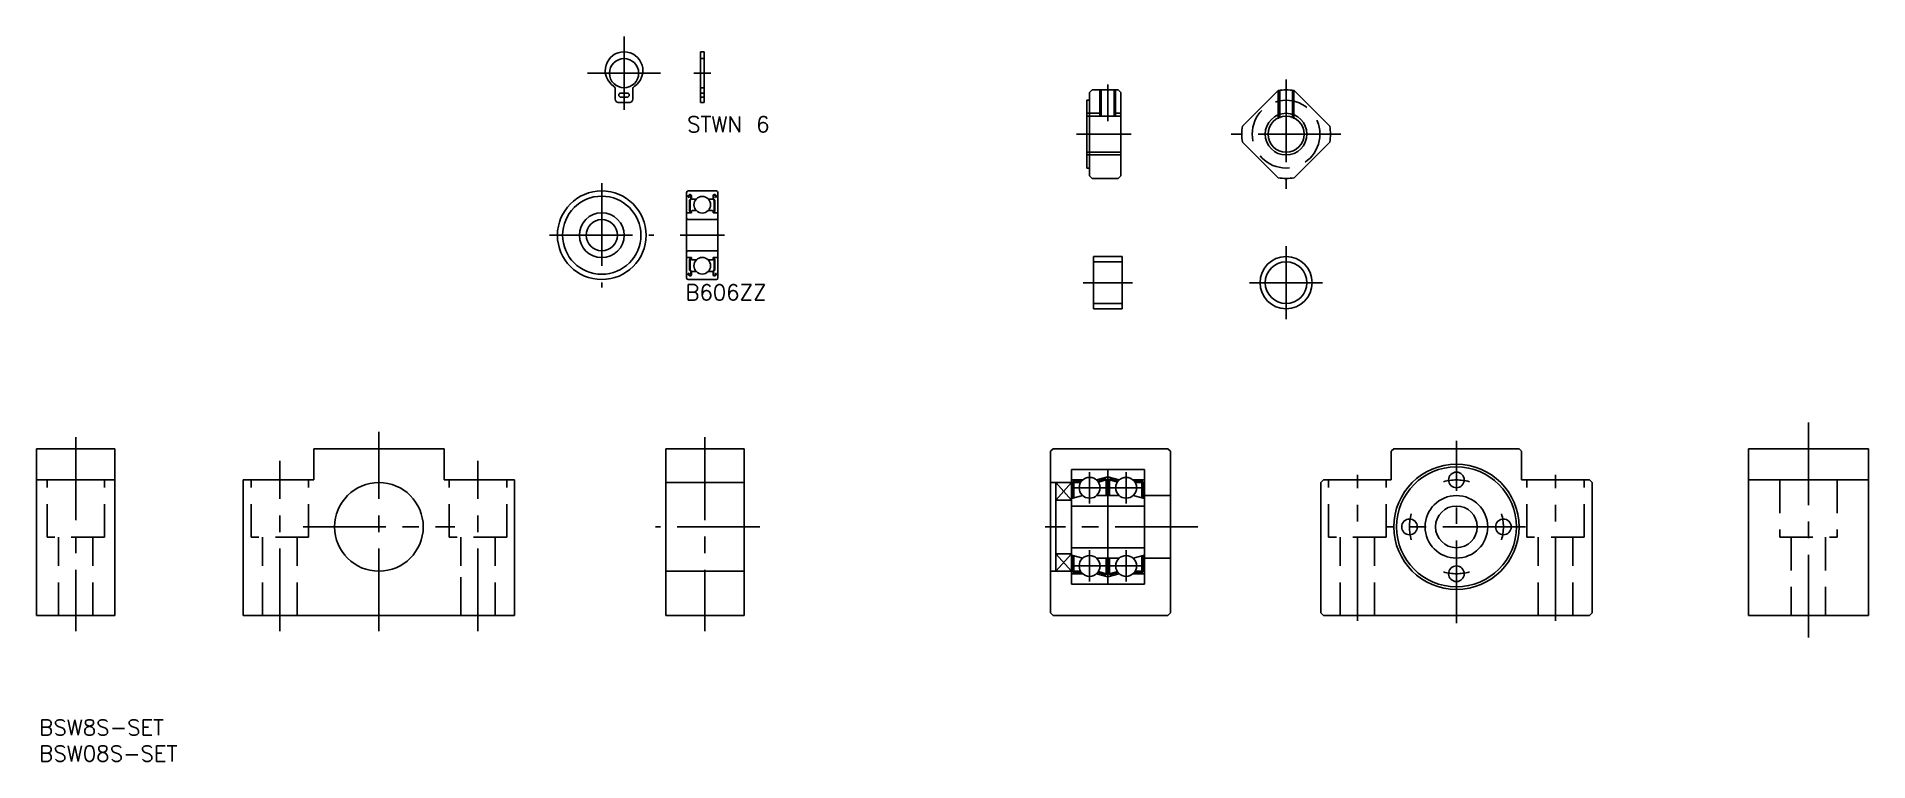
# Model space of a CAD drawing. Extents: x 0 to 351, y -8 to 131.
import ezdxf

# ---------------------------------------------------------------- set-up
doc = ezdxf.new("R2010")
doc.units = 0
doc.header["$LTSCALE"] = 0.5
doc.linetypes.add('CENTER', pattern=[50.8, 31.75, -6.35, 6.35, -6.35])
doc.linetypes.add('DASHED', pattern=[19.05, 12.7, -6.35])
for name, color, linetype in [('MSM_CENTER', 1, 'CENTER'), ('MSM_CONTINUOUS', 7, 'CONTINUOUS'), ('MSM_DASHED', 4, 'DASHED'), ('MSM_NARROW', 5, 'CONTINUOUS'), ('MSM_PART_NUMBER', 7, 'CONTINUOUS')]:
    doc.layers.add(name, color=color, linetype=linetype)
doc.styles.get("Standard").update_dxf_attribs({"font": 'txt.shx', "height": 3, "bigfont": 'bigfont.shx'})

# ---------------------------------------------------------------- blocks, each defined once
blk = doc.blocks.new('*U3')
at = {"layer": 'MSM_PART_NUMBER'}
blk.add_text('BSW8S-SET', height=3, dxfattribs=at).set_placement((0.5, -3))
blk = doc.blocks.new('*U4')
at = {"layer": 'MSM_PART_NUMBER'}
blk.add_text('BSW08S-SET', height=3, dxfattribs=at).set_placement((0.5, -8))

msp = doc.modelspace()

# ---------------------------------------------------------------- linework, layer by layer
at = {"layer": 'MSM_CENTER'}
for p, q in [((112.62, 131.06), (112.62, 117.03)), ((105.6, 124.04), (119.63, 124.04)), ((126.03, 124.04), (129.24, 124.04)), ((205.35, 121.85), (205.35, 114.85)), ((239.55, 122.85), (239.55, 101.85)), ((209.85, 112.35), (199.35, 112.35)), ((250.05, 112.35), (229.05, 112.35)), ((108.35, 102.95), (108.35, 82.95)), ((98.35, 92.95), (118.35, 92.95)), ((123.38, 92.95), (131.86, 92.95)), ((239.55, 90.85), (239.55, 76.85)), ((210.13, 83.85), (200.63, 83.85)), ((246.55, 83.85), (232.55, 83.85)), ((339.69, 57.05), (339.69, 14.7)), ((7.5, 54.18), (7.5, 16.96)), ((65.62, 16.96), (65.62, 55.24)), ((128.12, 54.18), (128.12, 16.96)), ((272.21, 18.5), (272.21, 53.5)), ((46.62, 16.96), (46.62, 49.67)), ((84.62, 16.96), (84.62, 49.67)), ((201.88, 47.5), (201.88, 41.5)), ((208.88, 47.5), (208.88, 41.5)), ((253.21, 19), (253.21, 47)), ((291.21, 19), (291.21, 47)), ((212.38, 44.5), (198.38, 44.5)), ((51.07, 37), (80.17, 37)), ((138.67, 37), (118.62, 37)), ((222.64, 37), (193.38, 37)), ((285.46, 37), (258.96, 37)), ((201.88, 32.5), (201.88, 26.5)), ((208.88, 32.5), (208.88, 26.5)), ((212.38, 29.5), (198.38, 29.5))]:
    msp.add_line(p, q, dxfattribs=at)
for start, end in [(74.0329, 105.9671), (164.0329, 195.9671), (344.0329, 15.9671), (254.0329, 285.9671)]:
    msp.add_arc((272.21, 37), 9, start, end, dxfattribs=at)
at = {"layer": 'MSM_CONTINUOUS'}
for p, q in [((127.27, 128.14), (127.27, 118.44)), ((127.27, 128.14), (127.97, 128.14)), ((127.97, 128.14), (127.97, 118.44)), ((110.92, 121.02), (110.92, 119.04)), ((112.02, 120.24), (113.22, 120.24)), ((112.02, 119.44), (113.22, 119.44)), ((112.62, 121.24), (112.62, 120.24)), ((112.62, 119.44), (112.62, 118.44)), ((114.32, 121.02), (114.32, 119.04)), ((202.35, 120.85), (201.85, 120.35)), ((201.85, 120.35), (201.85, 104.35)), ((207.35, 120.85), (202.35, 120.85)), ((207.35, 120.85), (207.85, 120.35)), ((207.85, 120.35), (207.85, 104.35)), ((231.19, 113.89), (238.01, 120.71)), ((247.91, 113.89), (241.09, 120.71)), ((111.52, 118.44), (113.72, 118.44)), ((127.27, 118.44), (127.97, 118.44)), ((201.85, 118.85), (201.35, 118.85)), ((201.35, 118.85), (201.35, 105.85)), ((238.01, 103.99), (231.19, 110.81)), ((241.09, 103.99), (247.91, 110.81)), ((201.85, 105.85), (201.35, 105.85)), ((202.35, 103.85), (201.85, 104.35)), ((207.35, 103.85), (202.35, 103.85)), ((207.85, 104.35), (207.35, 103.85)), ((124.62, 84.75), (124.62, 101.15)), ((124.62, 100.55), (124.72, 100.45)), ((124.72, 100.45), (124.93, 100.45)), ((124.92, 101.45), (130.32, 101.45)), ((124.93, 100.45), (125.03, 100.62)), ((124.98, 100.28), (125.09, 100.21)), ((125.04, 100.39), (125.14, 100.56)), ((125.15, 100.32), (125.04, 100.39)), ((125.09, 100.21), (125.15, 100.32)), ((125.43, 99.9), (125.18, 99.65)), ((125.18, 99.65), (125.18, 97.59)), ((125.56, 99.85), (125.31, 99.6)), ((125.31, 97.59), (125.31, 99.6)), ((125.43, 100.48), (125.43, 99.9)), ((125.56, 100.48), (125.56, 99.85)), ((125.56, 100), (125.66, 99.9)), ((125.66, 99.9), (126.47, 99.9)), ((129.58, 99.9), (128.76, 99.9)), ((129.68, 100), (129.58, 99.9)), ((129.68, 100.48), (129.68, 99.85)), ((129.68, 99.85), (129.93, 99.6)), ((129.8, 100.48), (129.8, 99.9)), ((129.8, 99.9), (130.05, 99.65)), ((129.93, 97.59), (129.93, 99.6)), ((130.05, 99.65), (130.05, 97.59)), ((130.19, 100.39), (130.09, 100.56)), ((130.09, 100.32), (130.19, 100.39)), ((130.15, 100.21), (130.09, 100.32)), ((130.26, 100.28), (130.15, 100.21)), ((130.3, 100.45), (130.2, 100.62)), ((130.52, 100.45), (130.3, 100.45)), ((130.62, 100.55), (130.52, 100.45)), ((130.62, 84.75), (130.62, 101.15)), ((124.62, 97.15), (124.72, 97.25)), ((124.72, 97.25), (125.56, 97.25)), ((130.32, 95.95), (124.92, 95.95)), ((125.5, 97.59), (125.31, 97.59)), ((125.31, 97.47), (125.5, 97.47)), ((125.5, 97.47), (125.5, 97.59)), ((125.56, 97.6), (125.66, 97.7)), ((125.56, 97.25), (125.56, 97.6)), ((125.66, 97.7), (126.47, 97.7)), ((127.62, 95.95), (127.62, 95.95)), ((129.58, 97.7), (128.76, 97.7)), ((128.97, 95.95), (128.97, 95.95)), ((129.68, 97.6), (129.58, 97.7)), ((129.68, 97.25), (129.68, 97.6)), ((130.52, 97.25), (129.68, 97.25)), ((129.74, 97.47), (129.74, 97.59)), ((129.74, 97.59), (129.93, 97.59)), ((129.93, 97.47), (129.74, 97.47)), ((130.62, 97.15), (130.52, 97.25)), ((124.62, 88.75), (124.72, 88.65)), ((124.72, 88.65), (125.56, 88.65)), ((130.32, 89.95), (124.92, 89.95)), ((125.18, 86.25), (125.18, 88.3)), ((125.31, 88.43), (125.5, 88.43)), ((125.31, 88.3), (125.31, 86.3)), ((125.5, 88.3), (125.31, 88.3)), ((125.5, 88.43), (125.5, 88.3)), ((125.56, 88.65), (125.56, 88.3)), ((125.56, 88.3), (125.66, 88.2)), ((125.66, 88.2), (126.47, 88.2)), ((129.58, 88.2), (128.76, 88.2)), ((129.68, 88.3), (129.58, 88.2)), ((129.68, 88.65), (129.68, 88.3)), ((130.52, 88.65), (129.68, 88.65)), ((129.74, 88.43), (129.74, 88.3)), ((129.93, 88.43), (129.74, 88.43)), ((129.74, 88.3), (129.93, 88.3)), ((129.93, 88.3), (129.93, 86.3)), ((130.05, 86.25), (130.05, 88.3)), ((130.62, 88.75), (130.52, 88.65)), ((208.13, 88.85), (202.63, 88.85)), ((202.63, 88.85), (202.63, 78.85)), ((208.13, 88.85), (208.13, 78.85)), ((124.62, 85.35), (124.72, 85.45)), ((124.72, 85.45), (124.93, 85.45)), ((124.92, 84.45), (130.32, 84.45)), ((124.93, 85.45), (125.03, 85.28)), ((124.98, 85.62), (125.09, 85.68)), ((125.15, 85.57), (125.04, 85.51)), ((125.04, 85.51), (125.14, 85.34)), ((125.09, 85.68), (125.15, 85.57)), ((125.43, 86), (125.18, 86.25)), ((125.56, 86.05), (125.31, 86.3)), ((125.43, 85.42), (125.43, 86)), ((125.56, 85.42), (125.56, 86.05)), ((125.56, 85.9), (125.66, 86)), ((125.66, 86), (126.47, 86)), ((129.58, 86), (128.76, 86)), ((129.68, 85.9), (129.58, 86)), ((129.68, 86.05), (129.93, 86.3)), ((129.68, 85.42), (129.68, 86.05)), ((129.8, 86), (130.05, 86.25)), ((129.8, 85.42), (129.8, 86)), ((130.15, 85.68), (130.09, 85.57)), ((130.09, 85.57), (130.19, 85.51)), ((130.19, 85.51), (130.09, 85.34)), ((130.26, 85.62), (130.15, 85.68)), ((130.3, 85.45), (130.2, 85.28)), ((130.52, 85.45), (130.3, 85.45)), ((130.62, 85.35), (130.52, 85.45)), ((208.13, 78.85), (202.63, 78.85)), ((0, 20), (0, 52)), ((15, 52), (0, 52)), ((15, 20), (15, 52)), ((78.12, 52), (53.12, 52)), ((53.12, 46), (53.12, 52)), ((78.12, 46), (78.12, 52)), ((120.62, 20), (120.62, 52)), ((135.62, 52), (120.62, 52)), ((135.62, 20), (135.62, 52)), ((194.88, 52), (194.38, 51.5)), ((194.38, 51.5), (194.38, 20.5)), ((216.88, 52), (194.88, 52)), ((216.88, 52), (217.38, 51.5)), ((217.38, 51.5), (217.38, 20.5)), ((260.21, 52), (259.71, 51.5)), ((259.71, 46), (259.71, 51.5)), ((284.21, 52), (260.21, 52)), ((284.21, 52), (284.71, 51.5)), ((284.71, 46), (284.71, 51.5)), ((328.19, 20), (328.19, 52)), ((351.19, 52), (328.19, 52)), ((351.19, 20), (351.19, 52)), ((15, 46), (0, 46)), ((39.62, 20), (39.62, 46)), ((53.12, 46), (39.62, 46)), ((91.62, 46), (78.12, 46)), ((91.62, 20), (91.62, 46)), ((212.38, 48), (198.38, 48)), ((198.38, 48), (198.38, 26)), ((200.56, 46), (198.38, 46)), ((198.68, 45.7), (198.68, 42.5)), ((200.28, 45.7), (198.68, 45.7)), ((203.2, 46), (205.38, 46.58)), ((203.44, 45.75), (205.08, 46.19)), ((203.57, 45.58), (205.08, 45.99)), ((205.08, 46.19), (205.08, 43)), ((205.38, 48), (205.38, 26)), ((207.56, 46), (205.38, 46.58)), ((205.68, 46.19), (205.68, 43)), ((207.32, 45.75), (205.68, 46.19)), ((207.2, 45.58), (205.68, 45.99)), ((210.2, 46), (212.38, 46)), ((210.48, 45.7), (212.08, 45.7)), ((212.08, 45.7), (212.08, 42.5)), ((212.38, 48), (212.38, 26)), ((246.71, 46), (246.21, 45.5)), ((259.71, 46), (246.71, 46)), ((297.71, 46), (284.71, 46)), ((297.71, 46), (298.21, 45.5)), ((351.19, 46), (328.19, 46)), ((120.62, 45.5), (135.62, 45.5)), ((194.38, 45.5), (198.38, 45.5)), ((195.38, 45.5), (195.38, 28.5)), ((195.38, 42.15), (198.38, 42.15)), ((200.56, 43), (198.38, 42.42)), ((198.88, 45.5), (198.88, 42.55)), ((200.15, 45.5), (198.88, 45.5)), ((205.38, 43), (203.2, 43)), ((205.38, 43), (207.56, 43)), ((210.2, 43), (212.38, 42.42)), ((210.61, 45.5), (211.88, 45.5)), ((211.88, 45.5), (211.88, 42.55)), ((217.38, 43), (212.38, 43)), ((246.21, 20.5), (246.21, 45.5)), ((298.21, 20.5), (298.21, 45.5)), ((212.38, 41), (198.38, 41)), ((195.38, 31.85), (198.38, 31.85)), ((212.38, 33), (198.38, 33)), ((135.62, 28.5), (120.62, 28.5)), ((194.38, 28.5), (198.38, 28.5)), ((200.56, 31), (198.38, 31.58)), ((198.68, 28.3), (198.68, 31.5)), ((200.28, 28.3), (198.68, 28.3)), ((198.88, 28.5), (198.88, 31.45)), ((200.15, 28.5), (198.88, 28.5)), ((205.38, 31), (203.2, 31)), ((203.44, 28.25), (205.08, 27.81)), ((203.57, 28.42), (205.08, 28.01)), ((205.08, 27.81), (205.08, 31)), ((205.38, 31), (207.56, 31)), ((205.68, 27.81), (205.68, 31)), ((207.2, 28.42), (205.68, 28.01)), ((207.32, 28.25), (205.68, 27.81)), ((210.2, 31), (212.38, 31.58)), ((210.48, 28.3), (212.08, 28.3)), ((210.61, 28.5), (211.88, 28.5)), ((211.88, 28.5), (211.88, 31.45)), ((212.08, 28.3), (212.08, 31.5)), ((217.38, 31), (212.38, 31)), ((200.56, 28), (198.38, 28)), ((212.38, 26), (198.38, 26)), ((203.2, 28), (205.38, 27.42)), ((207.56, 28), (205.38, 27.42)), ((210.2, 28), (212.38, 28)), ((15, 20), (0, 20)), ((91.62, 20), (39.62, 20)), ((135.62, 20), (120.62, 20)), ((194.38, 20.5), (194.88, 20)), ((216.88, 20), (194.88, 20)), ((216.88, 20), (217.38, 20.5)), ((246.21, 20.5), (246.71, 20)), ((297.71, 20), (246.71, 20)), ((298.21, 20.5), (297.71, 20)), ((351.19, 20), (328.19, 20))]:
    msp.add_line(p, q, dxfattribs=at)
for centre, radius in [((112.62, 124.04), 2.8), ((239.55, 112.35), 3.46), ((108.35, 92.95), 8.5), ((108.35, 92.95), 7.5), ((127.62, 98.8), 1.59), ((108.35, 92.95), 4.3), ((108.35, 92.95), 3), ((127.62, 87.1), 1.59), ((239.55, 83.85), 5), ((239.55, 83.85), 4), ((201.88, 44.5), 2), ((208.88, 44.5), 2), ((272.21, 37), 12), ((272.21, 37), 11.5), ((272.21, 46), 1.5), ((65.62, 37), 8.5), ((272.21, 37), 6), ((272.21, 37), 4), ((263.21, 37), 1.5), ((281.21, 37), 1.5), ((201.88, 29.5), 2), ((208.88, 29.5), 2), ((272.21, 28), 1.5)]:
    msp.add_circle(centre, radius, dxfattribs=at)
for centre, radius, start, end in [((112.62, 124.54), 3.6, 302.8505, 237.1495), ((110.32, 121.02), 0.6, 0, 54.9004), ((112.02, 119.84), 0.4, 90, 270), ((113.22, 119.84), 0.4, 270, 90), ((114.92, 121.02), 0.6, 125.0996, 180), ((239.55, 112.35), 8.5, 79.5603, 100.4397), ((111.52, 119.04), 0.6, 180, 270), ((113.72, 119.04), 0.6, 270, 0), ((239.55, 112.35), 8.5, 169.5603, 190.4397), ((239.55, 112.35), 8.5, 349.5603, 10.4397), ((239.55, 112.35), 8.5, 259.5603, 280.4397), ((124.92, 101.15), 0.3, 90, 180), ((125.04, 100.39), 0.126, 149.9926, 240.0026), ((125.28, 100.48), 0.282, 0, 150.0017), ((125.28, 100.48), 0.156, 0, 150.0019), ((129.96, 100.48), 0.282, 29.9983, 180), ((129.96, 100.48), 0.156, 29.9981, 180), ((130.19, 100.39), 0.126, 299.9974, 30.0074), ((130.32, 101.15), 0.3, 0, 90), ((124.92, 96.25), 0.3, 180, 270), ((125.31, 97.59), 0.126, 180.0001, 270), ((129.93, 97.59), 0.126, 270, 359.9999), ((130.32, 96.25), 0.3, 270, 0), ((124.92, 89.65), 0.3, 90, 180), ((125.31, 88.3), 0.126, 90, 179.9999), ((129.93, 88.3), 0.126, 0.0001, 90), ((130.32, 89.65), 0.3, 0, 90), ((124.92, 84.75), 0.3, 180, 270), ((125.04, 85.51), 0.126, 119.9974, 210.0074), ((125.28, 85.42), 0.282, 209.9983, 0), ((125.28, 85.42), 0.156, 209.9981, 0), ((129.96, 85.42), 0.282, 180, 330.0017), ((129.96, 85.42), 0.156, 180, 330.0019), ((130.19, 85.51), 0.126, 329.9926, 60.0026), ((130.32, 84.75), 0.3, 270, 0)]:
    msp.add_arc(centre, radius, start, end, dxfattribs=at)
at = {"layer": 'MSM_DASHED'}
for p, q in [((127.27, 126.84), (127.97, 126.84)), ((127.27, 121.24), (127.97, 121.24)), ((127.27, 120.24), (127.97, 120.24)), ((127.27, 119.44), (127.97, 119.44)), ((203.85, 115.8), (203.85, 120.85)), ((204.12, 115.8), (204.12, 120.85)), ((206.58, 115.8), (206.58, 120.85)), ((206.85, 115.8), (206.85, 120.85)), ((238.05, 115.31), (238.05, 120.71)), ((238.32, 115.43), (238.32, 120.76)), ((240.78, 115.43), (240.78, 120.76)), ((241.05, 115.31), (241.05, 120.71)), ((203.85, 116.35), (201.35, 116.35)), ((207.85, 116.35), (206.85, 116.35)), ((207.85, 115.8), (201.35, 115.8)), ((207.85, 108.89), (201.35, 108.89)), ((207.85, 108.35), (201.35, 108.35)), ((208.13, 87.85), (202.63, 87.85)), ((208.13, 79.85), (202.63, 79.85)), ((2, 35), (2, 46)), ((13, 35), (13, 46)), ((41.12, 35), (41.12, 46)), ((52.12, 35), (52.12, 46)), ((79.12, 35), (79.12, 46)), ((90.12, 35), (90.12, 46)), ((247.71, 35), (247.71, 46)), ((258.71, 35), (258.71, 46)), ((285.71, 35), (285.71, 46)), ((296.71, 35), (296.71, 46)), ((334.19, 46), (334.19, 35)), ((345.19, 46), (345.19, 35)), ((13, 35), (2, 35)), ((4.2, 20), (4.2, 35)), ((10.8, 20), (10.8, 35)), ((52.12, 35), (41.12, 35)), ((43.32, 20), (43.32, 35)), ((49.92, 20), (49.92, 35)), ((90.12, 35), (79.12, 35)), ((81.32, 20.99), (81.32, 35)), ((81.32, 20.99), (81.32, 35)), ((81.32, 20), (81.32, 35)), ((87.92, 20), (87.92, 35)), ((258.71, 35), (247.71, 35)), ((249.91, 20), (249.91, 35)), ((256.51, 20), (256.51, 35)), ((296.71, 35), (285.71, 35)), ((287.91, 20), (287.91, 35)), ((294.51, 20), (294.51, 35)), ((334.19, 35), (345.19, 35)), ((336.39, 35), (336.39, 20)), ((342.99, 35), (342.99, 20))]:
    msp.add_line(p, q, dxfattribs=at)
msp.add_circle((239.55, 112.35), 6.5, dxfattribs=at)
at = {"layer": 'MSM_NARROW'}
for p, q in [((198.38, 45.5), (195.38, 42.15)), ((195.38, 45.5), (198.38, 42.15)), ((198.38, 28.5), (195.38, 31.85)), ((195.38, 28.5), (198.38, 31.85))]:
    msp.add_line(p, q, dxfattribs=at)
msp.add_circle((239.55, 112.35), 4, dxfattribs=at)

# ---------------------------------------------------------------- block references
at = {"layer": 'MSM_CONTINUOUS'}
for name in ['*U3', '*U4']:
    msp.add_blockref(name, (0, 0), dxfattribs=at)

# ---------------------------------------------------------------- texts
at = {"layer": 'MSM_PART_NUMBER'}
for s, p in [('STWN 6', (124.73, 112.74)), ('B606ZZ', (124.37, 80.48))]:
    msp.add_text(s, height=3, dxfattribs=at).set_placement(p)

doc.saveas('drawing.dxf')
